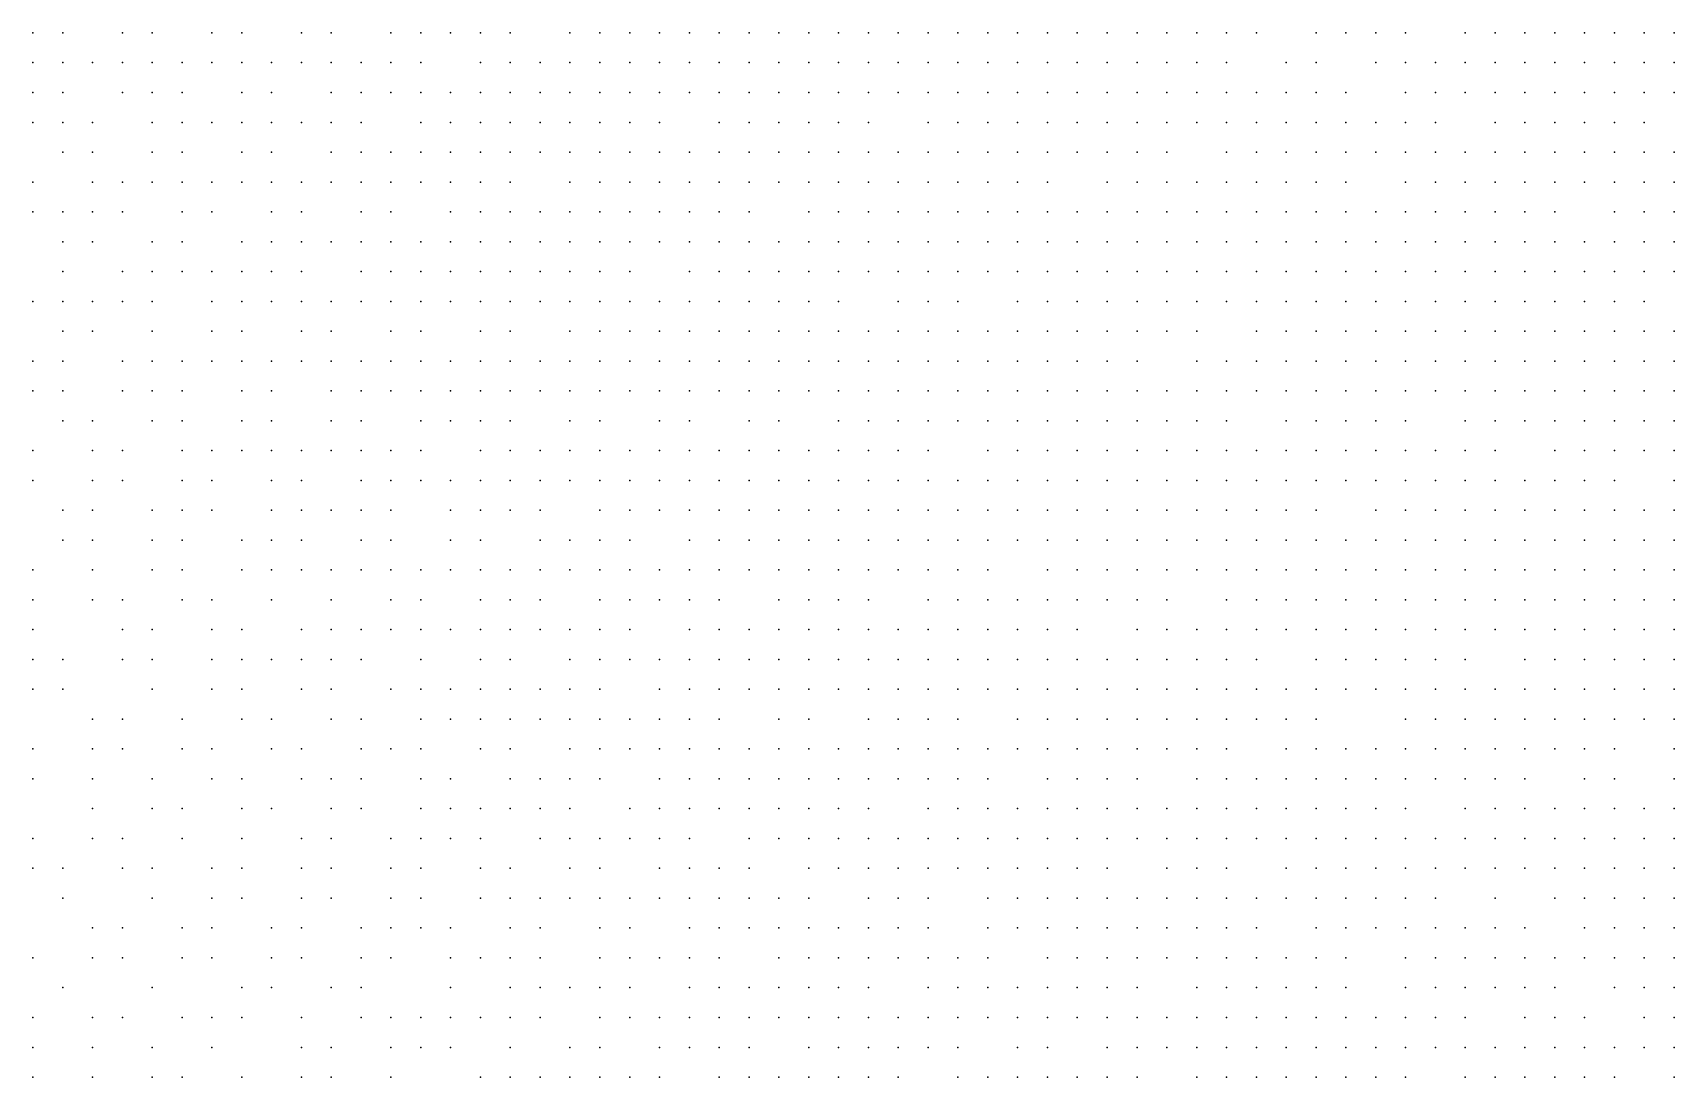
# Model space of a CAD drawing. Extents: x 429 to 793, y 817 to 1241.
# Drawn here: x 479.74 to 519.89, y 1029.04 to 1054.59 of the extents above; entities that cross this region are included whole.
import ezdxf

# ---------------------------------------------------------------- set-up
doc = ezdxf.new("R2010")
doc.units = 0

msp = doc.modelspace()

# ---------------------------------------------------------------- linework, layer by layer
for p in [(479.74, 1054.59, 173.51), (480.47, 1054.59, 174.207), (481.93, 1054.59, 176.153), (482.66, 1054.59, 177.01), (484.12, 1054.59, 178.347), (484.85, 1054.59, 179.188), (486.31, 1054.59, 180.933), (487.04, 1054.59, 181.56), (488.5, 1054.59, 182.77), (489.23, 1054.59, 183.367), (489.96, 1054.59, 183.96), (490.69, 1054.59, 185.127), (491.42, 1054.59, 185.67), (492.88, 1054.59, 186.77), (493.61, 1054.59, 187.605), (494.34, 1054.59, 187.992), (495.07, 1054.59, 188.77), (495.8, 1054.59, 189.12), (496.53, 1054.59, 189.51), (497.26, 1054.59, 190.288), (497.99, 1054.59, 190.86), (498.72, 1054.59, 191.36), (499.45, 1054.59, 191.83), (500.18, 1054.59, 192.3), (500.91, 1054.59, 192.77), (501.64, 1054.59, 193.133), (502.37, 1054.59, 193.6), (503.1, 1054.59, 194.067), (503.83, 1054.59, 194.51), (504.56, 1054.59, 195.09), (505.29, 1054.59, 195.387), (506.02, 1054.59, 195.97), (506.75, 1054.59, 196.127), (507.48, 1054.59, 196.56), (508.21, 1054.59, 197.255), (508.94, 1054.59, 197.539), (509.67, 1054.59, 197.823), (511.13, 1054.59, 198.715), (511.86, 1054.59, 199.06), (512.59, 1054.59, 199.572), (513.32, 1054.59, 199.826), (514.78, 1054.59, 200.702), (515.51, 1054.59, 200.82), (516.24, 1054.59, 201.19), (516.97, 1054.59, 201.553), (517.7, 1054.59, 201.917), (518.43, 1054.59, 202.153), (519.16, 1054.59, 202.507), (519.89, 1054.59, 202.98), (479.74, 1053.86, 173.4), (480.47, 1053.86, 174.385), (481.2, 1053.86, 175.49), (481.93, 1053.86, 176.25), (482.66, 1053.86, 176.933), (483.39, 1053.86, 177.617), (484.12, 1053.86, 178.635), (484.85, 1053.86, 179.56), (485.58, 1053.86, 180.075), (486.31, 1053.86, 181.045), (487.04, 1053.86, 181.513), (487.77, 1053.86, 182.44), (488.5, 1053.86, 183.32), (489.23, 1053.86, 183.943), (490.69, 1053.86, 185.13), (491.42, 1053.86, 185.69), (492.15, 1053.86, 186.25), (492.88, 1053.86, 186.81), (493.61, 1053.86, 187.34), (494.34, 1053.86, 188.42), (495.07, 1053.86, 188.927), (495.8, 1053.86, 189.45), (496.53, 1053.86, 189.973), (497.26, 1053.86, 190.43), (497.99, 1053.86, 191.072), (498.72, 1053.86, 191.43), (499.45, 1053.86, 191.8), (500.18, 1053.86, 192.47), (500.91, 1053.86, 192.857), (501.64, 1053.86, 193.52), (502.37, 1053.86, 193.845), (503.1, 1053.86, 194.527), (503.83, 1053.86, 194.885), (504.56, 1053.86, 195.057), (505.29, 1053.86, 195.5), (506.02, 1053.86, 195.933), (506.75, 1053.86, 196.367), (507.48, 1053.86, 196.68), (508.21, 1053.86, 197.103), (508.94, 1053.86, 197.663), (510.4, 1053.86, 198.5), (511.13, 1053.86, 198.773), (512.59, 1053.86, 199.705), (513.32, 1053.86, 199.959), (514.05, 1053.86, 200.524), (514.78, 1053.86, 200.835), (515.51, 1053.86, 201.012), (516.24, 1053.86, 201.573), (516.97, 1053.86, 201.808), (517.7, 1053.86, 202.044), (518.43, 1053.86, 202.582), (519.16, 1053.86, 202.883), (519.89, 1053.86, 203.185), (479.74, 1053.13, 173.772), (480.47, 1053.13, 174.673), (481.93, 1053.13, 176.47), (482.66, 1053.13, 177.005), (483.39, 1053.13, 178.193), (484.85, 1053.13, 179.5), (485.58, 1053.13, 180.187), (487.04, 1053.13, 182.08), (487.77, 1053.13, 182.835), (488.5, 1053.13, 183.29), (489.23, 1053.13, 184.195), (489.96, 1053.13, 184.663), (490.69, 1053.13, 185.113), (491.42, 1053.13, 185.97), (492.15, 1053.13, 186.81), (492.88, 1053.13, 187.36), (493.61, 1053.13, 188.048), (494.34, 1053.13, 188.46), (495.07, 1053.13, 188.983), (495.8, 1053.13, 189.646), (496.53, 1053.13, 190.03), (497.26, 1053.13, 190.543), (497.99, 1053.13, 191.143), (498.72, 1053.13, 191.87), (499.45, 1053.13, 192.17), (500.18, 1053.13, 192.457), (500.91, 1053.13, 193.423), (501.64, 1053.13, 193.62), (502.37, 1053.13, 193.945), (503.1, 1053.13, 194.628), (503.83, 1053.13, 195.157), (504.56, 1053.13, 195.607), (505.29, 1053.13, 196.053), (506.02, 1053.13, 196.21), (506.75, 1053.13, 196.92), (507.48, 1053.13, 197.223), (508.21, 1053.13, 197.647), (508.94, 1053.13, 198.07), (509.67, 1053.13, 198.487), (510.4, 1053.13, 198.903), (511.13, 1053.13, 199.32), (511.86, 1053.13, 199.707), (513.32, 1053.13, 200.347), (514.05, 1053.13, 200.717), (514.78, 1053.13, 201.097), (515.51, 1053.13, 201.477), (516.24, 1053.13, 201.843), (516.97, 1053.13, 202.21), (517.7, 1053.13, 202.573), (518.43, 1053.13, 202.927), (519.16, 1053.13, 203.03), (519.89, 1053.13, 203.133), (479.74, 1052.4, 173.857), (480.47, 1052.4, 174.57), (481.2, 1052.4, 175.283), (482.66, 1052.4, 177.45), (483.39, 1052.4, 178.385), (484.12, 1052.4, 178.943), (484.85, 1052.4, 179.938), (485.58, 1052.4, 180.432), (486.31, 1052.4, 181.42), (487.04, 1052.4, 182.033), (487.77, 1052.4, 182.647), (489.23, 1052.4, 183.883), (489.96, 1052.4, 184.49), (490.69, 1052.4, 185.673), (491.42, 1052.4, 186.39), (492.15, 1052.4, 186.81), (492.88, 1052.4, 187.635), (493.61, 1052.4, 187.91), (494.34, 1052.4, 188.477), (495.07, 1052.4, 189.295), (496.53, 1052.4, 190.423), (497.26, 1052.4, 190.817), (497.99, 1052.4, 191.57), (498.72, 1052.4, 192.057), (499.45, 1052.4, 192.682), (500.18, 1052.4, 193.03), (501.64, 1052.4, 193.99), (502.37, 1052.4, 194.37), (503.1, 1052.4, 194.813), (503.83, 1052.4, 195.263), (504.56, 1052.4, 195.713), (505.29, 1052.4, 196.16), (506.02, 1052.4, 196.625), (506.75, 1052.4, 197.04), (507.48, 1052.4, 197.268), (508.21, 1052.4, 197.842), (508.94, 1052.4, 198.193), (509.67, 1052.4, 198.61), (510.4, 1052.4, 199.162), (511.13, 1052.4, 199.443), (511.86, 1052.4, 199.641), (512.59, 1052.4, 200.283), (513.32, 1052.4, 200.48), (514.05, 1052.4, 200.867), (515.51, 1052.4, 201.62), (516.24, 1052.4, 201.987), (516.97, 1052.4, 202.353), (517.7, 1052.4, 202.72), (518.43, 1052.4, 203.077), (519.16, 1052.4, 203.283), (480.47, 1051.67, 174.617), (481.2, 1051.67, 175.877), (482.66, 1051.67, 177.36), (483.39, 1051.67, 178.013), (484.85, 1051.67, 180.01), (485.58, 1051.67, 180.869), (487.04, 1051.67, 182.312), (487.77, 1051.67, 182.757), (488.5, 1051.67, 183.843), (489.23, 1051.67, 184.473), (489.96, 1051.67, 185.08), (490.69, 1051.67, 185.933), (491.42, 1051.67, 186.233), (492.15, 1051.67, 186.81), (492.88, 1051.67, 187.943), (493.61, 1051.67, 187.927), (494.34, 1051.67, 189.033), (495.07, 1051.67, 189.713), (495.8, 1051.67, 190.097), (496.53, 1051.67, 190.61), (497.26, 1051.67, 191.143), (497.99, 1051.67, 191.623), (498.72, 1051.67, 192.4), (499.45, 1051.67, 192.748), (500.18, 1051.67, 193.097), (500.91, 1051.67, 193.473), (501.64, 1051.67, 194.16), (502.37, 1051.67, 194.55), (503.1, 1051.67, 195.193), (503.83, 1051.67, 195.507), (504.56, 1051.67, 195.82), (505.29, 1051.67, 196.267), (506.02, 1051.67, 196.745), (506.75, 1051.67, 197.16), (507.48, 1051.67, 197.587), (508.94, 1051.67, 198.317), (509.67, 1051.67, 198.733), (510.4, 1051.67, 199.285), (511.13, 1051.67, 199.567), (511.86, 1051.67, 200.085), (512.59, 1051.67, 200.35), (513.32, 1051.67, 200.747), (514.05, 1051.67, 201.255), (514.78, 1051.67, 201.506), (515.51, 1051.67, 201.757), (516.24, 1051.67, 202.066), (516.97, 1051.67, 202.548), (517.7, 1051.67, 202.863), (518.43, 1051.67, 203.227), (519.16, 1051.67, 203.433), (519.89, 1051.67, 203.79), (479.74, 1050.94, 173.945), (481.2, 1050.94, 175.565), (481.93, 1050.94, 176.665), (482.66, 1050.94, 177.705), (483.39, 1050.94, 178.61), (484.12, 1050.94, 179.28), (484.85, 1050.94, 179.937), (485.58, 1050.94, 180.812), (486.31, 1050.94, 181.753), (487.04, 1050.94, 182.553), (487.77, 1050.94, 183.187), (488.5, 1050.94, 183.807), (489.23, 1050.94, 184.596), (489.96, 1050.94, 185.057), (490.69, 1050.94, 185.91), (491.42, 1050.94, 186.803), (492.88, 1050.94, 187.663), (493.61, 1050.94, 188.51), (494.34, 1050.94, 189.323), (495.07, 1050.94, 189.59), (495.8, 1050.94, 190.13), (496.53, 1050.94, 190.663), (497.26, 1050.94, 191.197), (497.99, 1050.94, 191.677), (498.72, 1050.94, 192.177), (499.45, 1050.94, 192.815), (500.18, 1050.94, 193.54), (500.91, 1050.94, 193.85), (501.64, 1050.94, 194.137), (502.37, 1050.94, 194.63), (503.1, 1050.94, 195.29), (503.83, 1050.94, 195.603), (504.56, 1050.94, 196.276), (506.02, 1050.94, 197.27), (506.75, 1050.94, 197.707), (507.48, 1050.94, 197.86), (508.21, 1050.94, 198.15), (508.94, 1050.94, 198.783), (509.67, 1050.94, 199.125), (510.4, 1050.94, 199.273), (511.13, 1050.94, 199.69), (511.86, 1050.94, 200.087), (513.32, 1050.94, 200.88), (514.05, 1050.94, 201.13), (514.78, 1050.94, 201.642), (515.51, 1050.94, 201.893), (516.24, 1050.94, 202.375), (516.97, 1050.94, 202.633), (517.7, 1050.94, 203.007), (518.43, 1050.94, 203.37), (519.16, 1050.94, 203.733), (519.89, 1050.94, 203.94), (479.74, 1050.21, 174.398), (480.47, 1050.21, 174.96), (481.2, 1050.21, 176.06), (481.93, 1050.21, 177.07), (483.39, 1050.21, 178.665), (484.12, 1050.21, 179.66), (485.58, 1050.21, 180.69), (486.31, 1050.21, 181.883), (487.77, 1050.21, 183.601), (488.5, 1050.21, 183.77), (489.96, 1050.21, 185.46), (490.69, 1050.21, 186.203), (491.42, 1050.21, 186.797), (492.15, 1050.21, 187.377), (492.88, 1050.21, 188.093), (493.61, 1050.21, 188.523), (494.34, 1050.21, 189.33), (495.07, 1050.21, 189.73), (495.8, 1050.21, 190.562), (496.53, 1050.21, 190.952), (497.26, 1050.21, 191.773), (498.72, 1050.21, 192.502), (499.45, 1050.21, 193.23), (500.18, 1050.21, 193.723), (500.91, 1050.21, 194.358), (501.64, 1050.21, 194.71), (502.37, 1050.21, 195.177), (503.1, 1050.21, 195.563), (503.83, 1050.21, 196.013), (504.56, 1050.21, 196.46), (505.29, 1050.21, 196.92), (506.02, 1050.21, 197.38), (506.75, 1050.21, 197.817), (507.48, 1050.21, 198.253), (508.21, 1050.21, 198.56), (508.94, 1050.21, 198.902), (509.67, 1050.21, 199.393), (510.4, 1050.21, 199.82), (511.13, 1050.21, 200.223), (511.86, 1050.21, 200.353), (512.59, 1050.21, 201.017), (513.32, 1050.21, 201.202), (514.05, 1050.21, 201.523), (514.78, 1050.21, 201.845), (515.51, 1050.21, 202.03), (516.24, 1050.21, 202.663), (516.97, 1050.21, 202.907), (518.43, 1050.21, 203.513), (519.16, 1050.21, 203.877), (519.89, 1050.21, 204.09), (480.47, 1049.48, 174.85), (481.2, 1049.48, 176.412), (482.66, 1049.48, 177.75), (483.39, 1049.48, 178.575), (484.85, 1049.48, 180.43), (485.58, 1049.48, 181.177), (486.31, 1049.48, 182.115), (487.04, 1049.48, 182.604), (487.77, 1049.48, 183.544), (488.5, 1049.48, 184.333), (489.23, 1049.48, 185.01), (489.96, 1049.48, 185.603), (490.69, 1049.48, 186.339), (491.42, 1049.48, 187.219), (492.15, 1049.48, 187.37), (492.88, 1049.48, 188.53), (493.61, 1049.48, 188.93), (494.34, 1049.48, 189.063), (495.07, 1049.48, 190.183), (495.8, 1049.48, 190.733), (496.53, 1049.48, 191.428), (497.26, 1049.48, 191.817), (497.99, 1049.48, 192.317), (498.72, 1049.48, 192.773), (499.45, 1049.48, 193.29), (500.18, 1049.48, 194.08), (500.91, 1049.48, 194.432), (501.64, 1049.48, 194.783), (502.37, 1049.48, 195.078), (503.1, 1049.48, 195.815), (503.83, 1049.48, 196.11), (504.56, 1049.48, 196.855), (505.29, 1049.48, 197.173), (506.02, 1049.48, 197.49), (506.75, 1049.48, 197.927), (507.48, 1049.48, 198.39), (508.21, 1049.48, 198.8), (508.94, 1049.48, 199.097), (509.67, 1049.48, 199.523), (510.4, 1049.48, 199.95), (511.13, 1049.48, 200.353), (511.86, 1049.48, 200.89), (512.59, 1049.48, 201.153), (513.32, 1049.48, 201.537), (514.05, 1049.48, 201.783), (514.78, 1049.48, 202.177), (515.51, 1049.48, 202.42), (516.24, 1049.48, 202.81), (516.97, 1049.48, 203.053), (517.7, 1049.48, 203.606), (518.43, 1049.48, 203.768), (519.16, 1049.48, 204.078), (519.89, 1049.48, 204.383), (480.47, 1048.75, 175.443), (481.93, 1048.75, 176.857), (482.66, 1048.75, 177.933), (483.39, 1048.75, 179.01), (484.12, 1048.75, 179.683), (484.85, 1048.75, 180.503), (485.58, 1048.75, 181.03), (486.31, 1048.75, 181.753), (487.77, 1048.75, 183.657), (488.5, 1048.75, 184.293), (489.23, 1048.75, 184.93), (489.96, 1048.75, 185.865), (490.69, 1048.75, 186.316), (491.42, 1048.75, 187.196), (492.15, 1048.75, 187.927), (492.88, 1048.75, 188.523), (493.61, 1048.75, 189.093), (494.34, 1048.75, 189.791), (495.8, 1048.75, 190.76), (496.53, 1048.75, 191.31), (497.26, 1048.75, 191.86), (497.99, 1048.75, 192.377), (498.72, 1048.75, 192.833), (499.45, 1048.75, 193.35), (500.18, 1048.75, 193.857), (500.91, 1048.75, 194.505), (501.64, 1048.75, 194.857), (502.37, 1048.75, 195.52), (503.1, 1048.75, 195.807), (503.83, 1048.75, 196.2), (504.56, 1048.75, 196.965), (505.29, 1048.75, 197.283), (506.02, 1048.75, 197.955), (506.75, 1048.75, 198.2), (507.48, 1048.75, 198.555), (508.21, 1048.75, 198.913), (508.94, 1048.75, 199.502), (509.67, 1048.75, 199.791), (510.4, 1048.75, 200.08), (511.13, 1048.75, 200.747), (511.86, 1048.75, 200.887), (512.59, 1048.75, 201.29), (513.32, 1048.75, 201.683), (514.05, 1048.75, 202.077), (514.78, 1048.75, 202.323), (515.51, 1048.75, 202.697), (516.24, 1048.75, 203.07), (516.97, 1048.75, 203.443), (517.7, 1048.75, 203.807), (518.43, 1048.75, 203.915), (519.16, 1048.75, 204.167), (519.89, 1048.75, 204.527), (479.74, 1048.02, 174.597), (480.47, 1048.02, 175.317), (481.2, 1048.02, 176.185), (481.93, 1048.02, 177.423), (482.66, 1048.02, 178.217), (484.12, 1048.02, 179.977), (484.85, 1048.02, 180.943), (485.58, 1048.02, 181.496), (486.31, 1048.02, 182.428), (487.04, 1048.02, 182.98), (487.77, 1048.02, 183.617), (488.5, 1048.02, 184.4), (489.23, 1048.02, 185.5), (489.96, 1048.02, 185.54), (490.69, 1048.02, 186.743), (491.42, 1048.02, 187.323), (492.15, 1048.02, 187.92), (492.88, 1048.02, 188.517), (493.61, 1048.02, 189.375), (494.34, 1048.02, 189.794), (495.07, 1048.02, 190.213), (495.8, 1048.02, 191.04), (496.53, 1048.02, 191.45), (497.26, 1048.02, 192.273), (497.99, 1048.02, 192.652), (498.72, 1048.02, 193.031), (499.45, 1048.02, 193.798), (500.91, 1048.02, 194.93), (501.64, 1048.02, 195.413), (502.37, 1048.02, 195.897), (503.83, 1048.02, 196.29), (504.56, 1048.02, 196.77), (505.29, 1048.02, 197.71), (506.02, 1048.02, 198.147), (506.75, 1048.02, 198.31), (507.48, 1048.02, 198.587), (508.21, 1048.02, 199.027), (508.94, 1048.02, 199.625), (509.67, 1048.02, 199.914), (510.4, 1048.02, 200.537), (511.13, 1048.02, 200.87), (511.86, 1048.02, 201.08), (512.59, 1048.02, 201.42), (513.32, 1048.02, 201.95), (514.05, 1048.02, 202.21), (514.78, 1048.02, 202.47), (515.51, 1048.02, 202.843), (516.24, 1048.02, 203.217), (516.97, 1048.02, 203.59), (517.7, 1048.02, 203.95), (518.43, 1048.02, 204.31), (519.16, 1048.02, 204.67), (480.47, 1047.29, 175.485), (481.2, 1047.29, 176.63), (482.66, 1047.29, 178.017), (484.12, 1047.29, 180.183), (484.85, 1047.29, 180.857), (486.31, 1047.29, 182.243), (487.04, 1047.29, 182.91), (488.5, 1047.29, 184.84), (489.23, 1047.29, 185.335), (490.69, 1047.29, 186.72), (491.42, 1047.29, 187.603), (492.88, 1047.29, 188.51), (493.61, 1047.29, 189.08), (494.34, 1047.29, 189.798), (495.07, 1047.29, 190.63), (495.8, 1047.29, 191.33), (496.53, 1047.29, 191.893), (497.26, 1047.29, 192.427), (497.99, 1047.29, 192.96), (498.72, 1047.29, 193.443), (499.45, 1047.29, 193.832), (500.18, 1047.29, 194.457), (500.91, 1047.29, 194.983), (501.64, 1047.29, 195.477), (502.37, 1047.29, 195.687), (503.1, 1047.29, 196.443), (503.83, 1047.29, 196.86), (504.56, 1047.29, 197.34), (505.29, 1047.29, 197.82), (506.02, 1047.29, 198.26), (506.75, 1047.29, 198.832), (507.48, 1047.29, 199.14), (508.21, 1047.29, 199.577), (509.67, 1047.29, 200.037), (510.4, 1047.29, 200.66), (511.13, 1047.29, 200.73), (511.86, 1047.29, 201.14), (512.59, 1047.29, 201.55), (513.32, 1047.29, 202.09), (514.05, 1047.29, 202.357), (514.78, 1047.29, 202.61), (515.51, 1047.29, 203.24), (516.24, 1047.29, 203.415), (516.97, 1047.29, 203.73), (517.7, 1047.29, 204.09), (518.43, 1047.29, 204.575), (519.16, 1047.29, 204.81), (519.89, 1047.29, 204.955), (479.74, 1046.56, 174.93), (480.47, 1046.56, 175.78), (481.93, 1046.56, 177.617), (482.66, 1046.56, 178.163), (483.39, 1046.56, 179.397), (484.12, 1046.56, 180.083), (484.85, 1046.56, 180.77), (485.58, 1046.56, 181.437), (486.31, 1046.56, 182.173), (487.04, 1046.56, 183.497), (487.77, 1046.56, 184.3), (488.5, 1046.56, 184.79), (489.23, 1046.56, 185.4), (489.96, 1046.56, 186.06), (490.69, 1046.56, 186.683), (491.42, 1046.56, 187.58), (492.15, 1046.56, 188.487), (492.88, 1046.56, 188.932), (493.61, 1046.56, 189.65), (494.34, 1046.56, 190.22), (495.07, 1046.56, 190.783), (495.8, 1046.56, 191.49), (496.53, 1046.56, 191.91), (497.26, 1046.56, 192.443), (497.99, 1046.56, 193.097), (498.72, 1046.56, 193.51), (499.45, 1046.56, 193.983), (500.18, 1046.56, 194.51), (500.91, 1046.56, 195.037), (501.64, 1046.56, 195.53), (502.37, 1046.56, 196.097), (503.1, 1046.56, 196.507), (503.83, 1046.56, 197.195), (504.56, 1046.56, 197.508), (505.29, 1046.56, 197.89), (506.02, 1046.56, 198.347), (506.75, 1046.56, 198.918), (508.21, 1046.56, 199.489), (508.94, 1046.56, 200.188), (509.67, 1046.56, 200.45), (510.4, 1046.56, 200.86), (511.13, 1046.56, 201.27), (511.86, 1046.56, 201.68), (512.59, 1046.56, 202.083), (513.32, 1046.56, 202.487), (514.05, 1046.56, 202.49), (514.78, 1046.56, 203.065), (515.51, 1046.56, 203.123), (516.24, 1046.56, 203.497), (516.97, 1046.56, 203.87), (517.7, 1046.56, 204.23), (518.43, 1046.56, 204.715), (519.16, 1046.56, 204.95), (519.89, 1046.56, 205.283), (479.74, 1045.83, 174.807), (480.47, 1045.83, 175.657), (481.93, 1045.83, 177.803), (482.66, 1045.83, 178.603), (483.39, 1045.83, 179.58), (484.85, 1045.83, 181.205), (485.58, 1045.83, 181.727), (487.04, 1045.83, 183.427), (487.77, 1045.83, 184.083), (488.5, 1045.83, 184.74), (489.23, 1045.83, 185.363), (489.96, 1045.83, 186.023), (490.69, 1045.83, 186.647), (491.42, 1045.83, 187.867), (492.15, 1045.83, 188.463), (492.88, 1045.83, 189.033), (493.61, 1045.83, 189.623), (494.34, 1045.83, 190.217), (495.07, 1045.83, 191.08), (495.8, 1045.83, 191.5), (496.53, 1045.83, 191.92), (497.26, 1045.83, 192.715), (497.99, 1045.83, 193.117), (498.72, 1045.83, 193.935), (499.45, 1045.83, 194.32), (500.18, 1045.83, 194.705), (500.91, 1045.83, 195.47), (501.64, 1045.83, 195.583), (502.37, 1045.83, 196.16), (503.1, 1045.83, 196.57), (503.83, 1045.83, 196.987), (504.56, 1045.83, 197.473), (505.29, 1045.83, 197.96), (506.02, 1045.83, 198.61), (506.75, 1045.83, 199.005), (507.48, 1045.83, 199.313), (508.21, 1045.83, 199.925), (508.94, 1045.83, 200.203), (509.67, 1045.83, 200.553), (510.4, 1045.83, 200.97), (511.13, 1045.83, 201.51), (511.86, 1045.83, 201.79), (512.59, 1045.83, 202.12), (513.32, 1045.83, 202.597), (514.05, 1045.83, 203.007), (514.78, 1045.83, 203.257), (515.51, 1045.83, 203.508), (516.24, 1045.83, 203.759), (516.97, 1045.83, 204.309), (517.7, 1045.83, 204.37), (518.43, 1045.83, 204.73), (519.16, 1045.83, 205.09), (519.89, 1045.83, 205.42), (480.47, 1045.1, 175.681), (481.2, 1045.1, 176.97), (482.66, 1045.1, 178.39), (483.39, 1045.1, 179.183), (484.85, 1045.1, 181.253), (485.58, 1045.1, 181.93), (487.04, 1045.1, 183.625), (487.77, 1045.1, 184.183), (489.23, 1045.1, 185.643), (489.96, 1045.1, 186.61), (490.69, 1045.1, 187.22), (491.42, 1045.1, 187.83), (492.88, 1045.1, 189.03), (493.61, 1045.1, 189.62), (495.07, 1045.1, 190.79), (495.8, 1045.1, 191.51), (497.26, 1045.1, 192.725), (497.99, 1045.1, 193.563), (499.45, 1045.1, 194.36), (500.18, 1045.1, 194.745), (500.91, 1045.1, 195.51), (501.64, 1045.1, 196.117), (502.37, 1045.1, 196.623), (503.1, 1045.1, 197.12), (503.83, 1045.1, 197.332), (504.56, 1045.1, 197.681), (505.29, 1045.1, 198.388), (506.02, 1045.1, 198.747), (506.75, 1045.1, 198.943), (507.48, 1045.1, 199.4), (508.21, 1045.1, 199.853), (508.94, 1045.1, 200.307), (510.4, 1045.1, 201.073), (511.13, 1045.1, 201.62), (511.86, 1045.1, 201.9), (512.59, 1045.1, 202.303), (513.32, 1045.1, 202.713), (514.78, 1045.1, 203.38), (515.51, 1045.1, 203.625), (516.24, 1045.1, 203.876), (516.97, 1045.1, 204.426), (517.7, 1045.1, 204.608), (518.43, 1045.1, 204.908), (519.16, 1045.1, 205.207), (519.89, 1045.1, 205.537), (479.74, 1044.37, 174.965), (481.2, 1044.37, 176.622), (481.93, 1044.37, 177.755), (483.39, 1044.37, 179.38), (484.12, 1044.37, 180.48), (484.85, 1044.37, 181.157), (485.58, 1044.37, 182.075), (486.31, 1044.37, 182.597), (487.04, 1044.37, 183.253), (487.77, 1044.37, 184.58), (488.5, 1044.37, 185.22), (489.23, 1044.37, 186.063), (490.69, 1044.37, 187.43), (491.42, 1044.37, 187.935), (492.15, 1044.37, 188.855), (492.88, 1044.37, 189.307), (493.61, 1044.37, 190.173), (494.34, 1044.37, 190.633), (495.07, 1044.37, 191.363), (495.8, 1044.37, 191.94), (496.53, 1044.37, 192.49), (497.26, 1044.37, 193.174), (497.99, 1044.37, 193.59), (498.72, 1044.37, 194.13), (499.45, 1044.37, 194.643), (500.18, 1044.37, 195.17), (500.91, 1044.37, 195.663), (501.64, 1044.37, 196.17), (503.1, 1044.37, 197.173), (503.83, 1044.37, 197.395), (504.56, 1044.37, 198.093), (505.29, 1044.37, 198.452), (506.02, 1044.37, 199.007), (506.75, 1044.37, 199.48), (507.48, 1044.37, 199.943), (508.21, 1044.37, 200.125), (508.94, 1044.37, 200.443), (509.67, 1044.37, 201.095), (510.4, 1044.37, 201.43), (511.13, 1044.37, 201.593), (511.86, 1044.37, 202.01), (512.59, 1044.37, 202.42), (513.32, 1044.37, 202.83), (514.05, 1044.37, 203.24), (514.78, 1044.37, 203.497), (515.51, 1044.37, 203.87), (516.97, 1044.37, 204.603), (517.7, 1044.37, 204.725), (518.43, 1044.37, 204.963), (519.16, 1044.37, 205.323), (519.89, 1044.37, 205.76), (479.74, 1043.64, 175.11), (481.2, 1043.64, 176.697), (481.93, 1043.64, 177.42), (483.39, 1043.64, 179.82), (484.12, 1043.64, 180.37), (485.58, 1043.64, 182.413), (486.31, 1043.64, 182.94), (487.77, 1043.64, 184.5), (488.5, 1043.64, 185.14), (489.23, 1043.64, 186), (489.96, 1043.64, 186.483), (490.69, 1043.64, 187.093), (491.42, 1043.64, 187.717), (492.15, 1043.64, 188.943), (492.88, 1043.64, 189.547), (493.61, 1043.64, 190.137), (494.34, 1043.64, 190.597), (495.07, 1043.64, 191.327), (495.8, 1043.64, 191.917), (496.53, 1043.64, 192.477), (497.26, 1043.64, 193.161), (497.99, 1043.64, 193.577), (498.72, 1043.64, 193.992), (499.45, 1043.64, 194.795), (500.18, 1043.64, 195.21), (500.91, 1043.64, 195.977), (501.64, 1043.64, 196.353), (502.37, 1043.64, 196.73), (503.1, 1043.64, 197.227), (503.83, 1043.64, 197.808), (504.56, 1043.64, 198.157), (505.29, 1043.64, 198.613), (506.02, 1043.64, 199.087), (506.75, 1043.64, 199.56), (507.48, 1043.64, 200.023), (508.21, 1043.64, 200.487), (508.94, 1043.64, 200.94), (509.67, 1043.64, 201.185), (510.4, 1043.64, 201.52), (511.13, 1043.64, 201.765), (511.86, 1043.64, 202.395), (512.59, 1043.64, 202.677), (513.32, 1043.64, 202.958), (514.05, 1043.64, 203.343), (514.78, 1043.64, 203.613), (515.51, 1043.64, 204.158), (516.24, 1043.64, 204.36), (516.97, 1043.64, 204.72), (517.7, 1043.64, 205.08), (518.43, 1043.64, 205.44), (519.89, 1043.64, 205.77), (480.47, 1042.91, 176.295), (481.2, 1042.91, 176.87), (482.66, 1042.91, 178.73), (483.39, 1042.91, 179.71), (484.12, 1042.91, 180.74), (485.58, 1042.91, 182.317), (486.31, 1042.91, 183.083), (487.04, 1042.91, 183.89), (487.77, 1042.91, 184.41), (488.5, 1042.91, 185.415), (489.96, 1042.91, 186.842), (490.69, 1042.91, 187.667), (491.42, 1042.91, 188.29), (492.15, 1042.91, 188.893), (493.61, 1042.91, 190.1), (494.34, 1042.91, 190.713), (495.07, 1042.91, 191.303), (495.8, 1042.91, 191.893), (496.53, 1042.91, 192.745), (497.26, 1042.91, 193.148), (497.99, 1042.91, 193.563), (498.72, 1042.91, 194.38), (499.45, 1042.91, 194.657), (500.18, 1042.91, 195.207), (500.91, 1042.91, 195.99), (501.64, 1042.91, 196.367), (502.37, 1042.91, 196.743), (503.1, 1042.91, 197.482), (503.83, 1042.91, 197.858), (504.56, 1042.91, 198.22), (505.29, 1042.91, 198.95), (506.02, 1042.91, 199.295), (506.75, 1042.91, 199.64), (507.48, 1042.91, 200.103), (508.21, 1042.91, 200.622), (508.94, 1042.91, 201.03), (509.67, 1042.91, 201.357), (510.4, 1042.91, 201.783), (511.13, 1042.91, 202.21), (512.59, 1042.91, 202.78), (513.32, 1042.91, 203.165), (514.05, 1042.91, 203.447), (514.78, 1042.91, 203.955), (515.51, 1042.91, 204.09), (516.24, 1042.91, 204.467), (516.97, 1042.91, 204.827), (517.7, 1042.91, 205.303), (518.43, 1042.91, 205.547), (519.16, 1042.91, 205.714), (519.89, 1042.91, 205.988), (480.47, 1042.18, 175.707), (481.2, 1042.18, 176.74), (482.66, 1042.18, 179.02), (483.39, 1042.18, 179.52), (484.85, 1042.18, 181.674), (485.58, 1042.18, 182.22), (486.31, 1042.18, 182.987), (487.77, 1042.18, 184.777), (488.5, 1042.18, 185.613), (489.96, 1042.18, 186.983), (490.69, 1042.18, 187.747), (492.15, 1042.18, 188.667), (492.88, 1042.18, 189.603), (493.61, 1042.18, 190.05), (494.34, 1042.18, 190.967), (495.8, 1042.18, 192.281), (496.53, 1042.18, 192.43), (497.26, 1042.18, 192.99), (497.99, 1042.18, 193.965), (498.72, 1042.18, 194.1), (499.45, 1042.18, 194.653), (500.18, 1042.18, 195.203), (500.91, 1042.18, 195.727), (501.64, 1042.18, 196.38), (502.37, 1042.18, 197.119), (503.1, 1042.18, 197.495), (503.83, 1042.18, 197.763), (504.56, 1042.18, 198.247), (505.29, 1042.18, 198.99), (506.02, 1042.18, 199.335), (506.75, 1042.18, 199.68), (507.48, 1042.18, 200.355), (508.21, 1042.18, 200.712), (508.94, 1042.18, 201.077), (509.67, 1042.18, 201.457), (510.4, 1042.18, 202.005), (511.13, 1042.18, 202.31), (511.86, 1042.18, 202.723), (512.59, 1042.18, 203.137), (513.32, 1042.18, 203.55), (514.05, 1042.18, 203.753), (514.78, 1042.18, 203.927), (515.51, 1042.18, 204.197), (516.24, 1042.18, 204.573), (516.97, 1042.18, 204.933), (517.7, 1042.18, 205.41), (518.43, 1042.18, 205.653), (519.16, 1042.18, 205.983), (519.89, 1042.18, 206.313), (479.74, 1041.45, 174.67), (481.2, 1041.45, 177.185), (482.66, 1041.45, 179.183), (483.39, 1041.45, 180.023), (484.85, 1041.45, 181.561), (485.58, 1041.45, 182.107), (486.31, 1041.45, 183.168), (487.04, 1041.45, 184.23), (487.77, 1041.45, 184.883), (488.5, 1041.45, 185.537), (489.23, 1041.45, 186.19), (489.96, 1041.45, 186.907), (490.69, 1041.45, 187.688), (491.42, 1041.45, 188.608), (492.15, 1041.45, 189.105), (492.88, 1041.45, 189.387), (493.61, 1041.45, 190), (494.34, 1041.45, 190.93), (495.07, 1041.45, 191.382), (495.8, 1041.45, 192.244), (496.53, 1041.45, 192.953), (497.26, 1041.45, 193.523), (497.99, 1041.45, 194.087), (498.72, 1041.45, 194.65), (499.45, 1041.45, 195.2), (500.18, 1041.45, 195.723), (500.91, 1041.45, 196.247), (501.64, 1041.45, 196.77), (502.37, 1041.45, 197.28), (503.1, 1041.45, 197.79), (504.56, 1041.45, 198.273), (505.29, 1041.45, 198.76), (506.02, 1041.45, 199.375), (506.75, 1041.45, 200.077), (507.48, 1041.45, 200.395), (508.21, 1041.45, 200.653), (508.94, 1041.45, 201.123), (509.67, 1041.45, 201.76), (510.4, 1041.45, 202.065), (511.13, 1041.45, 202.37), (511.86, 1041.45, 202.695), (512.59, 1041.45, 203.197), (513.32, 1041.45, 203.62), (514.05, 1041.45, 204.003), (514.78, 1041.45, 204.153), (515.51, 1041.45, 204.417), (516.24, 1041.45, 204.68), (516.97, 1041.45, 205.258), (517.7, 1041.45, 205.4), (518.43, 1041.45, 205.76), (519.16, 1041.45, 206.09), (519.89, 1041.45, 206.42), (479.74, 1040.72, 175.263), (481.2, 1040.72, 176.893), (481.93, 1040.72, 177.63), (483.39, 1040.72, 179.897), (484.12, 1040.72, 180.6), (485.58, 1040.72, 182.663), (487.04, 1040.72, 184.127), (488.5, 1040.72, 185.676), (489.23, 1040.72, 186.093), (490.69, 1040.72, 187.47), (491.42, 1040.72, 188.11), (492.15, 1040.72, 189.337), (493.61, 1040.72, 190.603), (494.34, 1040.72, 191.207), (495.07, 1040.72, 191.797), (495.8, 1040.72, 192.357), (496.53, 1040.72, 192.927), (497.99, 1040.72, 194.06), (498.72, 1040.72, 194.771), (499.45, 1040.72, 195.187), (500.18, 1040.72, 195.576), (501.64, 1040.72, 196.77), (502.37, 1040.72, 197.293), (503.1, 1040.72, 197.542), (503.83, 1040.72, 198.3), (504.56, 1040.72, 198.787), (505.29, 1040.72, 199.273), (506.02, 1040.72, 199.76), (506.75, 1040.72, 200.23), (507.48, 1040.72, 200.7), (508.94, 1040.72, 201.17), (509.67, 1040.72, 201.563), (510.4, 1040.72, 202.125), (511.13, 1040.72, 202.43), (511.86, 1040.72, 202.843), (512.59, 1040.72, 203.267), (513.32, 1040.72, 203.69), (514.05, 1040.72, 204.073), (514.78, 1040.72, 204.23), (515.51, 1040.72, 204.493), (516.24, 1040.72, 205.046), (516.97, 1040.72, 205.335), (517.7, 1040.72, 205.547), (518.43, 1040.72, 205.847), (519.16, 1040.72, 206.177), (519.89, 1040.72, 206.298), (479.74, 1039.99, 175.107), (481.93, 1039.99, 178.2), (482.66, 1039.99, 179.199), (484.12, 1039.99, 180.753), (484.85, 1039.99, 181.88), (486.31, 1039.99, 183.343), (487.04, 1039.99, 184.023), (487.77, 1039.99, 185.065), (488.5, 1039.99, 185.482), (489.23, 1039.99, 186.549), (489.96, 1039.99, 187.005), (490.69, 1039.99, 188.017), (491.42, 1039.99, 188.65), (492.15, 1039.99, 189.398), (492.88, 1039.99, 189.877), (493.61, 1039.99, 190.553), (494.34, 1039.99, 191.252), (495.8, 1039.99, 192.33), (496.53, 1039.99, 193.03), (497.26, 1039.99, 193.47), (497.99, 1039.99, 194.033), (498.72, 1039.99, 194.757), (499.45, 1039.99, 195.173), (500.18, 1039.99, 195.697), (500.91, 1039.99, 196.233), (501.64, 1039.99, 196.77), (502.37, 1039.99, 197.293), (503.1, 1039.99, 197.934), (503.83, 1039.99, 198.313), (504.56, 1039.99, 198.682), (505.29, 1039.99, 199.405), (506.75, 1039.99, 200.267), (507.48, 1039.99, 200.483), (508.21, 1039.99, 201.207), (508.94, 1039.99, 201.509), (509.67, 1039.99, 201.848), (510.4, 1039.99, 202.188), (511.13, 1039.99, 202.49), (511.86, 1039.99, 202.913), (512.59, 1039.99, 203.456), (513.32, 1039.99, 203.76), (514.05, 1039.99, 204.143), (514.78, 1039.99, 204.457), (515.51, 1039.99, 204.833), (516.24, 1039.99, 205.122), (516.97, 1039.99, 205.193), (517.7, 1039.99, 205.563), (518.43, 1039.99, 205.933), (519.16, 1039.99, 206.263), (519.89, 1039.99, 206.611), (479.74, 1039.26, 174.95), (480.47, 1039.26, 175.843), (481.93, 1039.26, 178.05), (482.66, 1039.26, 179.056), (484.12, 1039.26, 181.033), (484.85, 1039.26, 181.747), (485.58, 1039.26, 182.44), (486.31, 1039.26, 183.38), (487.04, 1039.26, 183.92), (487.77, 1039.26, 184.58), (489.23, 1039.26, 186.543), (490.69, 1039.26, 187.923), (491.42, 1039.26, 188.557), (492.88, 1039.26, 189.803), (493.61, 1039.26, 190.745), (494.34, 1039.26, 191.083), (495.07, 1039.26, 191.7), (495.8, 1039.26, 192.59), (496.53, 1039.26, 192.98), (497.26, 1039.26, 193.42), (497.99, 1039.26, 194.29), (498.72, 1039.26, 194.7), (499.45, 1039.26, 195.16), (500.18, 1039.26, 195.95), (500.91, 1039.26, 196.36), (501.64, 1039.26, 197.155), (502.37, 1039.26, 197.293), (503.1, 1039.26, 197.948), (503.83, 1039.26, 198.327), (504.56, 1039.26, 198.813), (505.29, 1039.26, 199.31), (506.02, 1039.26, 199.807), (506.75, 1039.26, 200.29), (507.48, 1039.26, 200.773), (508.21, 1039.26, 201.243), (508.94, 1039.26, 201.546), (509.67, 1039.26, 202.087), (511.13, 1039.26, 202.848), (511.86, 1039.26, 203.152), (512.59, 1039.26, 203.509), (513.32, 1039.26, 203.813), (514.05, 1039.26, 204.061), (514.78, 1039.26, 204.662), (516.24, 1039.26, 205.28), (516.97, 1039.26, 205.5), (517.7, 1039.26, 205.76), (518.43, 1039.26, 206.02), (519.16, 1039.26, 206.35), (519.89, 1039.26, 206.697), (479.74, 1038.53, 175.39), (480.47, 1038.53, 176.437), (482.66, 1038.53, 178.913), (484.12, 1038.53, 180.9), (484.85, 1038.53, 181.613), (486.31, 1038.53, 183.26), (487.04, 1038.53, 184.265), (488.5, 1038.53, 185.79), (489.23, 1038.53, 186.447), (489.96, 1038.53, 187.323), (490.69, 1038.53, 187.83), (491.42, 1038.53, 188.463), (492.15, 1038.53, 189.097), (492.88, 1038.53, 189.73), (493.61, 1038.53, 190.347), (495.07, 1038.53, 191.64), (495.8, 1038.53, 192.54), (496.53, 1038.53, 192.93), (497.26, 1038.53, 193.933), (497.99, 1038.53, 194.24), (498.72, 1038.53, 194.547), (499.45, 1038.53, 195.54), (500.18, 1038.53, 195.92), (500.91, 1038.53, 196.33), (501.64, 1038.53, 197.125), (502.37, 1038.53, 197.54), (503.1, 1038.53, 197.925), (503.83, 1038.53, 198.708), (504.56, 1038.53, 199.082), (505.29, 1038.53, 199.456), (506.02, 1038.53, 199.83), (506.75, 1038.53, 200.313), (507.48, 1038.53, 200.9), (508.21, 1038.53, 201.28), (508.94, 1038.53, 201.683), (509.67, 1038.53, 202.133), (510.4, 1038.53, 202.583), (511.13, 1038.53, 203.013), (511.86, 1038.53, 203.205), (512.59, 1038.53, 203.562), (513.32, 1038.53, 203.867), (514.05, 1038.53, 204.415), (514.78, 1038.53, 204.58), (515.51, 1038.53, 204.977), (516.24, 1038.53, 205.35), (516.97, 1038.53, 205.57), (517.7, 1038.53, 205.83), (518.43, 1038.53, 206.355), (519.16, 1038.53, 206.55), (519.89, 1038.53, 206.815), (481.2, 1037.8, 177.023), (481.93, 1037.8, 178.182), (483.39, 1037.8, 180.053), (484.85, 1037.8, 181.48), (485.58, 1037.8, 182.173), (487.04, 1037.8, 184.34), (487.77, 1037.8, 185.01), (489.23, 1037.8, 186.72), (489.96, 1037.8, 187.227), (490.69, 1037.8, 187.733), (491.42, 1037.8, 188.732), (492.15, 1037.8, 189.182), (492.88, 1037.8, 190.14), (493.61, 1037.8, 190.62), (494.34, 1037.8, 191.1), (495.07, 1037.8, 192.16), (495.8, 1037.8, 192.74), (496.53, 1037.8, 193.32), (497.99, 1037.8, 194.503), (498.72, 1037.8, 195.073), (500.18, 1037.8, 196.173), (500.91, 1037.8, 196.71), (501.64, 1037.8, 197.233), (502.37, 1037.8, 197.77), (503.83, 1037.8, 198.323), (504.56, 1037.8, 199.075), (505.29, 1037.8, 199.449), (506.02, 1037.8, 200.184), (506.75, 1037.8, 200.552), (507.48, 1037.8, 200.912), (508.21, 1037.8, 201.287), (508.94, 1037.8, 201.73), (509.67, 1037.8, 202.297), (510.4, 1037.8, 202.63), (511.13, 1037.8, 203.06), (513.32, 1037.8, 204.168), (514.05, 1037.8, 204.317), (514.78, 1037.8, 204.647), (515.51, 1037.8, 205.043), (516.24, 1037.8, 205.417), (516.97, 1037.8, 205.79), (517.7, 1037.8, 206.16), (518.43, 1037.8, 206.425), (519.16, 1037.8, 206.62), (519.89, 1037.8, 206.823), (479.74, 1037.07, 175.197), (481.2, 1037.07, 177.367), (481.93, 1037.07, 178.317), (483.39, 1037.07, 179.913), (484.12, 1037.07, 180.77), (485.58, 1037.07, 182.45), (486.31, 1037.07, 183.56), (487.77, 1037.07, 185.037), (488.5, 1037.07, 185.57), (489.23, 1037.07, 186.227), (490.69, 1037.07, 188.087), (491.42, 1037.07, 188.635), (492.88, 1037.07, 190.19), (493.61, 1037.07, 190.55), (494.34, 1037.07, 191.51), (495.07, 1037.07, 191.927), (495.8, 1037.07, 192.67), (496.53, 1037.07, 193.257), (497.26, 1037.07, 193.833), (497.99, 1037.07, 194.588), (498.72, 1037.07, 195.03), (499.45, 1037.07, 195.58), (500.18, 1037.07, 196.13), (500.91, 1037.07, 196.68), (501.64, 1037.07, 197.217), (502.37, 1037.07, 197.753), (503.1, 1037.07, 198.307), (503.83, 1037.07, 198.813), (504.56, 1037.07, 199.32), (505.29, 1037.07, 199.443), (506.02, 1037.07, 200.177), (506.75, 1037.07, 200.545), (507.48, 1037.07, 200.797), (508.21, 1037.07, 201.293), (508.94, 1037.07, 201.98), (510.4, 1037.07, 202.647), (511.13, 1037.07, 202.973), (511.86, 1037.07, 203.507), (512.59, 1037.07, 203.947), (513.32, 1037.07, 204.243), (514.05, 1037.07, 204.532), (514.78, 1037.07, 204.821), (515.51, 1037.07, 205.11), (516.24, 1037.07, 205.483), (516.97, 1037.07, 205.857), (517.7, 1037.07, 206.23), (518.43, 1037.07, 206.563), (519.89, 1037.07, 206.897), (479.74, 1036.34, 174.962), (481.2, 1036.34, 176.71), (482.66, 1036.34, 178.9), (484.12, 1036.34, 180.63), (484.85, 1036.34, 181.893), (486.31, 1036.34, 183.43), (487.04, 1036.34, 184.38), (487.77, 1036.34, 184.913), (489.23, 1036.34, 186.493), (489.96, 1036.34, 186.955), (491.42, 1036.34, 188.827), (492.15, 1036.34, 189.47), (492.88, 1036.34, 190.103), (493.61, 1036.34, 190.96), (495.07, 1036.34, 192.02), (495.8, 1036.34, 192.607), (496.53, 1036.34, 193.193), (497.26, 1036.34, 193.77), (497.99, 1036.34, 194.532), (498.72, 1036.34, 194.973), (499.45, 1036.34, 195.77), (500.18, 1036.34, 196.225), (500.91, 1036.34, 196.637), (501.64, 1036.34, 197.19), (502.37, 1036.34, 197.881), (503.1, 1036.34, 198.29), (504.56, 1036.34, 199.303), (505.29, 1036.34, 199.81), (506.02, 1036.34, 200.307), (506.75, 1036.34, 200.803), (508.21, 1036.34, 201.3), (508.94, 1036.34, 201.753), (509.67, 1036.34, 202.33), (510.4, 1036.34, 202.663), (511.13, 1036.34, 203.093), (511.86, 1036.34, 203.533), (512.59, 1036.34, 203.973), (513.32, 1036.34, 204.377), (514.05, 1036.34, 204.565), (514.78, 1036.34, 204.854), (515.51, 1036.34, 205.143), (516.24, 1036.34, 205.72), (517.7, 1036.34, 206.27), (518.43, 1036.34, 206.613), (519.89, 1036.34, 206.992), (481.2, 1035.61, 177.28), (482.66, 1035.61, 178.74), (483.39, 1035.61, 179.9), (484.85, 1035.61, 181.763), (485.58, 1035.61, 182.467), (487.04, 1035.61, 183.977), (487.77, 1035.61, 184.79), (489.23, 1035.61, 186.76), (489.96, 1035.61, 187.42), (490.69, 1035.61, 188.073), (491.42, 1035.61, 188.85), (492.15, 1035.61, 189.36), (492.88, 1035.61, 189.918), (494.34, 1035.61, 191.37), (495.07, 1035.61, 192.205), (495.8, 1035.61, 192.668), (496.53, 1035.61, 193.13), (497.26, 1035.61, 193.707), (497.99, 1035.61, 194.475), (498.72, 1035.61, 194.917), (499.45, 1035.61, 195.467), (500.18, 1035.61, 196.03), (501.64, 1035.61, 197.445), (502.37, 1035.61, 197.854), (503.1, 1035.61, 198.263), (503.83, 1035.61, 198.637), (504.56, 1035.61, 199.41), (505.29, 1035.61, 199.793), (506.02, 1035.61, 200.3), (506.75, 1035.61, 200.552), (507.48, 1035.61, 201.293), (508.21, 1035.61, 201.643), (508.94, 1035.61, 201.987), (509.67, 1035.61, 202.33), (510.4, 1035.61, 202.68), (511.13, 1035.61, 203.12), (511.86, 1035.61, 203.673), (512.59, 1035.61, 204), (513.32, 1035.61, 204.403), (514.78, 1035.61, 204.887), (515.51, 1035.61, 205.465), (516.24, 1035.61, 205.55), (516.97, 1035.61, 205.93), (517.7, 1035.61, 206.31), (518.43, 1035.61, 206.653), (519.16, 1035.61, 206.997), (519.89, 1035.61, 207.043), (479.74, 1034.88, 174.657), (481.2, 1034.88, 177.107), (481.93, 1034.88, 177.993), (483.39, 1034.88, 179.74), (484.85, 1034.88, 181.617), (486.31, 1034.88, 183.17), (487.04, 1034.88, 184.112), (488.5, 1034.88, 185.86), (489.23, 1034.88, 186.64), (489.96, 1034.88, 187.3), (490.69, 1034.88, 187.953), (492.15, 1034.88, 189.25), (492.88, 1034.88, 190.255), (493.61, 1034.88, 190.627), (494.34, 1034.88, 191.267), (495.07, 1034.88, 192.115), (495.8, 1034.88, 192.577), (497.26, 1034.88, 193.95), (497.99, 1034.88, 194.36), (498.72, 1034.88, 194.86), (499.45, 1034.88, 195.672), (500.18, 1034.88, 196.111), (500.91, 1034.88, 196.948), (501.64, 1034.88, 197.103), (502.37, 1034.88, 197.827), (503.1, 1034.88, 198.237), (503.83, 1034.88, 198.743), (504.56, 1034.88, 199.26), (505.29, 1034.88, 199.777), (506.02, 1034.88, 200.283), (506.75, 1034.88, 200.79), (507.48, 1034.88, 201.287), (508.21, 1034.88, 201.637), (508.94, 1034.88, 201.98), (509.67, 1034.88, 202.213), (510.4, 1034.88, 202.68), (511.13, 1034.88, 203.345), (511.86, 1034.88, 203.682), (512.59, 1034.88, 204.01), (513.32, 1034.88, 204.305), (514.05, 1034.88, 204.807), (514.78, 1034.88, 204.915), (515.51, 1034.88, 205.21), (516.24, 1034.88, 205.792), (516.97, 1034.88, 206.071), (517.7, 1034.88, 206.35), (518.43, 1034.88, 206.693), (519.16, 1034.88, 207.037), (519.89, 1034.88, 207.092), (479.74, 1034.15, 174.95), (480.47, 1034.15, 176.19), (481.93, 1034.15, 177.677), (482.66, 1034.15, 179.08), (484.12, 1034.15, 180.753), (484.85, 1034.15, 181.895), (486.31, 1034.15, 183.494), (487.04, 1034.15, 184.377), (488.5, 1034.15, 185.733), (489.23, 1034.15, 186.653), (490.69, 1034.15, 188.097), (491.42, 1034.15, 188.487), (492.88, 1034.15, 189.78), (493.61, 1034.15, 190.523), (495.07, 1034.15, 191.763), (495.8, 1034.15, 192.488), (496.53, 1034.15, 193.45), (497.26, 1034.15, 194.113), (498.72, 1034.15, 195.233), (499.45, 1034.15, 195.605), (500.18, 1034.15, 196.044), (500.91, 1034.15, 196.882), (501.64, 1034.15, 197.347), (502.37, 1034.15, 197.745), (503.1, 1034.15, 198.562), (503.83, 1034.15, 198.962), (504.56, 1034.15, 199.361), (505.29, 1034.15, 199.76), (506.02, 1034.15, 200.267), (507.48, 1034.15, 201.28), (508.21, 1034.15, 201.747), (508.94, 1034.15, 202.213), (510.4, 1034.15, 202.68), (511.13, 1034.15, 203.355), (511.86, 1034.15, 203.692), (512.59, 1034.15, 204.02), (513.32, 1034.15, 204.423), (514.05, 1034.15, 204.817), (514.78, 1034.15, 205.23), (515.51, 1034.15, 205.512), (516.24, 1034.15, 205.815), (516.97, 1034.15, 206.094), (517.7, 1034.15, 206.373), (518.43, 1034.15, 206.613), (519.16, 1034.15, 207.06), (519.89, 1034.15, 207.38), (480.47, 1033.42, 176.01), (482.66, 1033.42, 179.147), (484.12, 1033.42, 180.6), (484.85, 1033.42, 181.31), (486.31, 1033.42, 183.553), (487.04, 1033.42, 184.24), (488.5, 1033.42, 185.597), (489.23, 1033.42, 186.527), (490.69, 1033.42, 187.97), (491.42, 1033.42, 188.555), (492.15, 1033.42, 189.535), (492.88, 1033.42, 190.043), (493.61, 1033.42, 190.552), (494.34, 1033.42, 191.482), (495.07, 1033.42, 192.26), (495.8, 1033.42, 192.86), (496.53, 1033.42, 193.447), (497.26, 1033.42, 194.033), (497.99, 1033.42, 194.7), (498.72, 1033.42, 195.277), (500.18, 1033.42, 196.417), (500.91, 1033.42, 196.97), (501.64, 1033.42, 197.533), (503.1, 1033.42, 198.153), (503.83, 1033.42, 198.915), (504.56, 1033.42, 199.314), (505.29, 1033.42, 199.713), (506.02, 1033.42, 200.497), (506.75, 1033.42, 200.865), (507.48, 1033.42, 201.24), (508.21, 1033.42, 201.747), (508.94, 1033.42, 202.213), (509.67, 1033.42, 202.68), (510.4, 1033.42, 203.01), (511.13, 1033.42, 203.13), (511.86, 1033.42, 203.58), (512.59, 1033.42, 204.03), (513.32, 1033.42, 204.443), (514.05, 1033.42, 204.837), (515.51, 1033.42, 205.633), (516.97, 1033.42, 206.118), (517.7, 1033.42, 206.397), (518.43, 1033.42, 206.74), (519.16, 1033.42, 207.1), (519.89, 1033.42, 207.42), (481.2, 1032.69, 176.573), (481.93, 1032.69, 178.08), (483.39, 1032.69, 179.847), (484.12, 1032.69, 180.433), (485.58, 1032.69, 182.073), (486.31, 1032.69, 183.417), (487.77, 1032.69, 184.79), (488.5, 1032.69, 185.46), (489.23, 1032.69, 186.4), (489.96, 1032.69, 187.385), (491.42, 1032.69, 188.24), (492.15, 1032.69, 189.547), (493.61, 1032.69, 190.947), (494.34, 1032.69, 191.368), (495.8, 1032.69, 192.76), (496.53, 1032.69, 193.36), (497.26, 1032.69, 193.697), (497.99, 1032.69, 194.62), (498.72, 1032.69, 195.197), (499.45, 1032.69, 195.773), (500.18, 1032.69, 196.35), (500.91, 1032.69, 196.913), (501.64, 1032.69, 197.477), (503.1, 1032.69, 198.097), (503.83, 1032.69, 198.623), (504.56, 1032.69, 199.268), (505.29, 1032.69, 200.035), (506.02, 1032.69, 200.45), (506.75, 1032.69, 200.687), (507.48, 1032.69, 201.2), (508.21, 1032.69, 201.717), (508.94, 1032.69, 202.292), (509.67, 1032.69, 202.65), (511.13, 1032.69, 203.55), (511.86, 1032.69, 203.67), (512.59, 1032.69, 204.33), (513.32, 1032.69, 204.643), (514.05, 1032.69, 204.957), (514.78, 1032.69, 205.27), (515.51, 1032.69, 205.653), (516.24, 1032.69, 206.037), (517.7, 1032.69, 206.42), (518.43, 1032.69, 206.78), (519.16, 1032.69, 207.14), (519.89, 1032.69, 207.46), (479.74, 1031.96, 174.92), (481.2, 1031.96, 176.687), (481.93, 1031.96, 177.91), (483.39, 1031.96, 179.68), (484.12, 1031.96, 180.758), (485.58, 1031.96, 182.567), (486.31, 1031.96, 183.267), (487.77, 1031.96, 184.64), (488.5, 1031.96, 185.72), (489.96, 1031.96, 186.8), (490.69, 1031.96, 188.12), (491.42, 1031.96, 188.78), (492.15, 1031.96, 189.427), (493.61, 1031.96, 190.833), (494.34, 1031.96, 191.433), (495.07, 1031.96, 192.047), (495.8, 1031.96, 192.66), (496.53, 1031.96, 193.26), (497.99, 1031.96, 194.533), (498.72, 1031.96, 194.944), (499.45, 1031.96, 195.853), (500.18, 1031.96, 196.27), (500.91, 1031.96, 196.847), (501.64, 1031.96, 197.162), (502.37, 1031.96, 198.04), (503.1, 1031.96, 198.567), (504.56, 1031.96, 199.093), (505.29, 1031.96, 199.62), (506.02, 1031.96, 200.133), (506.75, 1031.96, 200.647), (507.48, 1031.96, 201.16), (508.21, 1031.96, 201.677), (508.94, 1031.96, 202.263), (509.67, 1031.96, 202.62), (510.4, 1031.96, 203.07), (511.13, 1031.96, 203.53), (511.86, 1031.96, 203.99), (513.32, 1031.96, 204.63), (514.05, 1031.96, 204.943), (514.78, 1031.96, 205.257), (515.51, 1031.96, 205.541), (516.24, 1031.96, 206.023), (516.97, 1031.96, 206.122), (517.7, 1031.96, 206.698), (518.43, 1031.96, 206.965), (519.16, 1031.96, 207.233), (519.89, 1031.96, 207.5), (480.47, 1031.23, 175.457), (482.66, 1031.23, 178.912), (484.85, 1031.23, 181.527), (485.58, 1031.23, 182.403), (487.04, 1031.23, 183.938), (487.77, 1031.23, 184.955), (489.96, 1031.23, 187.323), (491.42, 1031.23, 188.643), (492.15, 1031.23, 189.231), (492.88, 1031.23, 190.133), (493.61, 1031.23, 190.72), (494.34, 1031.23, 191.333), (495.8, 1031.23, 192.56), (496.53, 1031.23, 193.16), (497.26, 1031.23, 193.985), (497.99, 1031.23, 194.447), (498.72, 1031.23, 195.023), (499.45, 1031.23, 195.607), (500.18, 1031.23, 196.19), (501.64, 1031.23, 197.534), (502.37, 1031.23, 197.973), (503.1, 1031.23, 198.352), (503.83, 1031.23, 199.027), (504.56, 1031.23, 199.56), (505.29, 1031.23, 199.965), (506.02, 1031.23, 200.363), (506.75, 1031.23, 200.762), (508.21, 1031.23, 201.848), (508.94, 1031.23, 202.113), (509.67, 1031.23, 202.59), (510.4, 1031.23, 203.05), (511.13, 1031.23, 203.51), (511.86, 1031.23, 203.97), (513.32, 1031.23, 204.39), (514.05, 1031.23, 204.93), (514.78, 1031.23, 205.243), (515.51, 1031.23, 205.627), (516.24, 1031.23, 206.023), (516.97, 1031.23, 206.42), (518.43, 1031.23, 206.975), (519.16, 1031.23, 207.242), (519.89, 1031.23, 207.51), (479.74, 1030.5, 174.29), (481.2, 1030.5, 176.925), (481.93, 1030.5, 177.537), (483.39, 1030.5, 179.183), (484.12, 1030.5, 180.64), (484.85, 1030.5, 181.662), (486.31, 1030.5, 183.203), (487.77, 1030.5, 184.34), (488.5, 1030.5, 185.687), (489.23, 1030.5, 186.507), (489.96, 1030.5, 187.177), (490.69, 1030.5, 187.977), (491.42, 1030.5, 188.507), (492.15, 1030.5, 189.153), (493.61, 1030.5, 190.587), (494.34, 1030.5, 191.465), (495.07, 1030.5, 191.954), (495.8, 1030.5, 192.443), (496.53, 1030.5, 193.402), (497.26, 1030.5, 193.823), (497.99, 1030.5, 194.36), (498.72, 1030.5, 195.185), (499.45, 1030.5, 195.648), (500.18, 1030.5, 196.11), (500.91, 1030.5, 196.687), (501.64, 1030.5, 197.467), (502.37, 1030.5, 197.907), (503.1, 1030.5, 198.433), (503.83, 1030.5, 198.967), (504.56, 1030.5, 199.5), (505.29, 1030.5, 200.02), (506.02, 1030.5, 200.54), (506.75, 1030.5, 200.708), (507.48, 1030.5, 201.451), (508.21, 1030.5, 201.795), (508.94, 1030.5, 202.193), (509.67, 1030.5, 202.547), (510.4, 1030.5, 203.017), (511.13, 1030.5, 203.583), (511.86, 1030.5, 203.937), (512.59, 1030.5, 204.277), (513.32, 1030.5, 204.583), (514.05, 1030.5, 204.89), (514.78, 1030.5, 205.23), (516.24, 1030.5, 206.119), (516.97, 1030.5, 206.42), (517.7, 1030.5, 206.79), (519.16, 1030.5, 207.252), (519.89, 1030.5, 207.52), (479.74, 1029.77, 174.434), (481.2, 1029.77, 176.59), (482.66, 1029.77, 178.087), (484.12, 1029.77, 180.46), (486.31, 1029.77, 183.03), (487.04, 1029.77, 183.685), (488.5, 1029.77, 185.272), (489.23, 1029.77, 186.36), (489.96, 1029.77, 187.03), (491.42, 1029.77, 188.37), (492.88, 1029.77, 189.67), (493.61, 1029.77, 190.453), (495.07, 1029.77, 191.837), (495.8, 1029.77, 192.747), (496.53, 1029.77, 193.285), (497.26, 1029.77, 193.537), (498.72, 1029.77, 195.085), (499.45, 1029.77, 195.548), (500.18, 1029.77, 196.01), (500.91, 1029.77, 196.925), (501.64, 1029.77, 197.333), (502.37, 1029.77, 197.84), (503.83, 1029.77, 199.017), (504.56, 1029.77, 199.44), (506.02, 1029.77, 200.48), (506.75, 1029.77, 201), (507.48, 1029.77, 201.397), (508.21, 1029.77, 201.53), (508.94, 1029.77, 202.017), (509.67, 1029.77, 202.503), (510.4, 1029.77, 202.973), (511.13, 1029.77, 203.55), (511.86, 1029.77, 203.903), (512.59, 1029.77, 204.243), (513.32, 1029.77, 204.55), (514.05, 1029.77, 204.777), (514.78, 1029.77, 205.207), (515.51, 1029.77, 205.805), (516.24, 1029.77, 206.106), (516.97, 1029.77, 206.407), (517.7, 1029.77, 206.694), (518.43, 1029.77, 206.968), (519.16, 1029.77, 207.242), (519.89, 1029.77, 207.53), (479.74, 1029.04, 174.027), (481.2, 1029.04, 176.628), (482.66, 1029.04, 178.362), (483.39, 1029.04, 179.56), (484.85, 1029.04, 181.315), (486.31, 1029.04, 182.593), (487.04, 1029.04, 184.007), (488.5, 1029.04, 185.659), (490.69, 1029.04, 187.75), (491.42, 1029.04, 188.217), (492.15, 1029.04, 189.273), (492.88, 1029.04, 189.797), (493.61, 1029.04, 190.757), (494.34, 1029.04, 191.193), (495.07, 1029.04, 191.58), (496.53, 1029.04, 192.82), (497.26, 1029.04, 193.43), (497.99, 1029.04, 194.147), (498.72, 1029.04, 194.737), (499.45, 1029.04, 195.447), (500.18, 1029.04, 196.318), (500.91, 1029.04, 196.825), (502.37, 1029.04, 197.74), (503.1, 1029.04, 198.5), (503.83, 1029.04, 198.923), (504.56, 1029.04, 199.347), (505.29, 1029.04, 199.713), (506.02, 1029.04, 200.387), (506.75, 1029.04, 200.917), (508.21, 1029.04, 201.697), (508.94, 1029.04, 202.078), (509.67, 1029.04, 202.46), (510.4, 1029.04, 202.93), (511.13, 1029.04, 203.4), (511.86, 1029.04, 203.87), (512.59, 1029.04, 204.323), (513.32, 1029.04, 204.753), (514.78, 1029.04, 205.183), (515.51, 1029.04, 205.59), (516.24, 1029.04, 206.092), (516.97, 1029.04, 206.393), (517.7, 1029.04, 206.763), (518.43, 1029.04, 207.147), (519.89, 1029.04, 207.53)]:
    msp.add_point(p)

doc.saveas('drawing.dxf')
